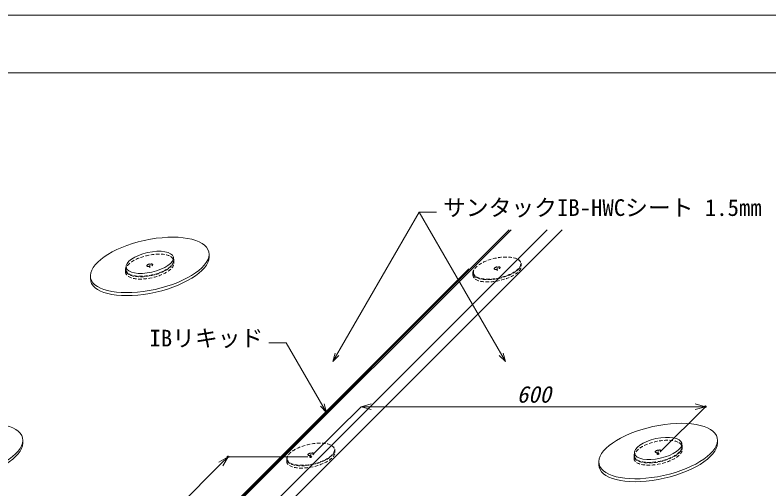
# Model space of a CAD drawing. Units: millimetres, scale not verified. Extents: x -840 to 840, y -594 to 594.
# Drawn here: x -220 to 301, y 266 to 594 of the extents above; entities that cross this region are included whole.
import ezdxf
from ezdxf.enums import TextEntityAlignment as Align

# ---------------------------------------------------------------- set-up
doc = ezdxf.new("R2010")
doc.units = ezdxf.units.MM
doc.header["$LTSCALE"] = 2
doc.header["$PDMODE"] = 32
doc.header["$PDSIZE"] = 1
doc.linetypes.add('CHAIN1', pattern=[8, 5, -1, 1, -1])
doc.linetypes.add('DASHED1', pattern=[1.8, 1.2, -0.6])
for name, color, linetype, lineweight in [('0-0_輪郭線', 2, 'Continuous', 9), ('0-1_図面枠', 7, 'Continuous', 9), ('0-2_タイトル文字', 5, 'Continuous', 9), ('0-4_0', 7, 'Continuous', 9), ('0-8_寸法線', 7, 'Continuous', 9), ('0-9_基準線(IBｼｰﾄ)', 7, 'Continuous', 9), ('0-A_IBリキッド', 7, 'Continuous', 9), ('0-B_部材(積層鋼板)', 7, 'Continuous', 9), ('0-D_中心線', 2, 'CHAIN1', 9), ('1-0_増張りシート', 7, 'Continuous', 9)]:
    doc.layers.add(name, color=color, linetype=linetype, lineweight=lineweight)
doc.layers.add('0-C_Defpoints', color=7, linetype='Continuous')
doc.styles.add('ＭＳ ゴシック', font='')
doc.styles.get('ＭＳ ゴシック').set_extended_font_data('MS Gothic')

# ---------------------------------------------------------------- blocks, each defined once
blk = doc.blocks.new('_Open30')
at = {"layer": '0-4_0'}
blk.add_line((0, 0), (-2, 0), dxfattribs=at)
blk.add_lwpolyline([(-2, 0.5359), (0, 0), (-2, -0.5359)], dxfattribs=at)

msp = doc.modelspace()

# ---------------------------------------------------------------- linework, layer by layer
at = {"layer": '0-0_輪郭線'}
msp.add_lwpolyline([(800, 554), (-800, 554), (-800, -554), (800, -554)], close=True, dxfattribs=at)
at = {"layer": '0-1_図面枠'}
msp.add_lwpolyline([(840, -594), (840, 594), (-840, 594), (-840, -594)], close=True, dxfattribs=at)
at = {"layer": '0-8_寸法線'}
for p, q in [((-0.477, 354.397), (59.167, 457.705)), ((59.167, 457.705), (71.167, 457.705)), ((118.812, 354.397), (59.167, 457.705)), ((-32.597, 367.442), (-44.597, 367.442)), ((-4.802, 319.3), (-32.597, 367.442)), ((-14.171, 290.05), (19.016, 323.236)), ((26.016, 323.236), (250.016, 323.236)), ((225.829, 292.05), (257.016, 323.236)), ((-17.792, 288.55), (-72.842, 288.55)), ((-196.586, 164.806), (-77.792, 283.6))]:
    msp.add_line(p, q, dxfattribs=at)
for points in [[(3.765, 358.64), (-0.477, 354.397), (1.075, 360.193)], [(117.259, 360.193), (118.812, 354.397), (114.569, 358.64)], [(-9.045, 323.543), (-4.802, 319.3), (-6.355, 325.096)]]:
    msp.add_lwpolyline(points, dxfattribs=at)
at = {"layer": '0-9_基準線(IBｼｰﾄ)'}
for p, q in [((-128.919, 193.94), (122.668, 445.527)), ((-103.905, 193.94), (147.682, 445.527)), ((-97.323, 190.14), (158.064, 445.527)), ((-163.12, 161.856), (93.533, 418.51))]:
    msp.add_line(p, q, dxfattribs=at)
at = {"layer": '0-A_IBリキッド'}
msp.add_line((-131.012, 193.074), (121.442, 445.527), dxfattribs=at)
at = {"layer": '0-B_部材(積層鋼板)', "color": 134, "linetype": 'DASHED1'}
for p, q in [((-110.325, 423.876), (-110.325, 422.276)), ((-143.63, 417.81), (-143.63, 416.21)), ((129.675, 421.876), (129.675, 420.276)), ((96.37, 415.81), (96.37, 414.21)), ((0.982, 293.182), (0.982, 291.582)), ((240.982, 295.182), (240.982, 293.582)), ((-32.323, 287.117), (-32.323, 285.517)), ((207.677, 289.117), (207.677, 287.517))]:
    msp.add_line(p, q, dxfattribs=at)
for centre, major_axis, start_param, end_param in [((-126.977, 420.843), (-16.583, -3.676), 5.5951713, 9.9296477), ((-126.977, 419.243), (-16.583, -3.676), 6.1916132, 9.3332058), ((113.023, 418.843), (-16.583, -3.676), 5.5951713, 9.9296477), ((-126.977, 420.843), (-2.041, -0.452), 3.1634857, 6.078148), ((113.023, 417.243), (-16.583, -3.676), 6.1916132, 9.3332058), ((113.023, 418.843), (-2.041, -0.452), 3.1634857, 6.078148), ((224.329, 292.15), (-16.583, -3.676), 5.5951713, 9.9296477), ((-15.671, 290.15), (-16.583, -3.676), 5.5951713, 9.9296477), ((224.329, 290.55), (-16.583, -3.676), 6.1916132, 9.3332058), ((224.329, 292.15), (-2.041, -0.452), 3.1634857, 6.078148), ((-15.671, 288.55), (-16.583, -3.676), 6.1916132, 9.3332058), ((-15.671, 290.15), (-2.041, -0.452), 3.1634857, 6.078148)]:
    msp.add_ellipse(centre, major_axis=major_axis, ratio=0.414214, start_param=start_param, end_param=end_param, dxfattribs=at)
for centre, major_axis in [((-126.977, 421.043), (-16.328, -3.62)), ((113.023, 419.043), (-16.328, -3.62)), ((-126.977, 421.043), (-2.041, -0.452)), ((113.023, 419.043), (-2.041, -0.452)), ((-15.671, 290.35), (-16.328, -3.62)), ((224.329, 292.35), (-16.328, -3.62)), ((224.329, 292.35), (-2.041, -0.452)), ((-15.671, 290.35), (-2.041, -0.452))]:
    msp.add_ellipse(centre, major_axis=major_axis, ratio=0.414214, dxfattribs=at)
at = {"layer": '0-C_Defpoints'}
for p in [(257.016, 323.236), (-72.842, 288.55), (-15.671, 288.55), (224.329, 290.55)]:
    msp.add_point(p, dxfattribs=at)
at = {"layer": '0-D_中心線'}
for p, q in [((-126.977, 419.243), (-126.977, 421.043)), ((113.023, 417.243), (113.023, 419.043)), ((224.329, 290.55), (224.329, 292.35)), ((-15.671, 288.55), (-15.671, 290.35))]:
    msp.add_line(p, q, dxfattribs=at)
at = {"layer": '1-0_増張りシート'}
for p, q in [((-85.986, 426.708), (-85.986, 428.708)), ((-85.986, 426.708), (-85.986, 428.708)), ((-167.968, 411.778), (-167.968, 413.778)), ((-167.968, 411.778), (-167.968, 413.778)), ((-214.68, 298.015), (-214.68, 300.015)), ((-214.68, 298.015), (-214.68, 300.015)), ((265.32, 298.015), (265.32, 300.015)), ((265.32, 298.015), (265.32, 300.015)), ((183.339, 283.084), (183.339, 285.084)), ((183.339, 283.084), (183.339, 285.084))]:
    msp.add_line(p, q, dxfattribs=at)
at = {"layer": '1-0_増張りシート', "color": 134}
for p, q in [((-110.606, 426.415), (-110.325, 424.276)), ((-143.348, 420.452), (-143.63, 418.21)), ((240.701, 297.722), (240.982, 295.582)), ((207.958, 291.758), (207.677, 289.517))]:
    msp.add_line(p, q, dxfattribs=at)
at = {"layer": '1-0_増張りシート'}
for centre in [(-126.977, 421.243), (-255.671, 292.55), (224.329, 292.55)]:
    msp.add_ellipse(centre, major_axis=(-40.819, -9.049), ratio=0.414214, dxfattribs=at)
at = {"layer": '1-0_増張りシート', "color": 134}
for centre in [(-126.977, 423.043), (224.329, 294.35)]:
    msp.add_ellipse(centre, major_axis=(-16.328, -3.62), ratio=0.414214, dxfattribs=at)
at = {"layer": '1-0_増張りシート'}
for centre in [(-126.977, 419.243), (-255.671, 290.55), (224.329, 290.55)]:
    msp.add_ellipse(centre, major_axis=(-40.819, -9.049), ratio=0.414214, start_param=6.1916132, end_param=9.3332058, dxfattribs=at)

# ---------------------------------------------------------------- block references
at = {"layer": '0-8_寸法線', "xscale": 3.5, "yscale": 3.5}
for p, rotation in [((19.016, 323.236), 180), ((-72.842, 288.55), 45)]:
    msp.add_blockref('_Open30', p, dxfattribs=dict(at, rotation=rotation))
msp.add_blockref('_Open30', (257.016, 323.236), dxfattribs=at)

# ---------------------------------------------------------------- texts
at = {"layer": '0-2_タイトル文字', "color": 7, "style": 'ＭＳ ゴシック'}
for s, p in [('サンタックIB-HWCシート 1.5㎜', (75.707, 451.646)), ('IBリキッド', (-127.167, 361.383))]:
    msp.add_text(s, height=11.54, dxfattribs=at).set_placement(p, align=Align.BOTTOM_LEFT)
at = {"layer": '0-8_寸法線', "style": 'ＭＳ ゴシック', "oblique": 15}
msp.add_text('600', height=11.54, dxfattribs=at).set_placement((126.622, 322.515), align=Align.BOTTOM_LEFT)

doc.saveas('drawing.dxf')
